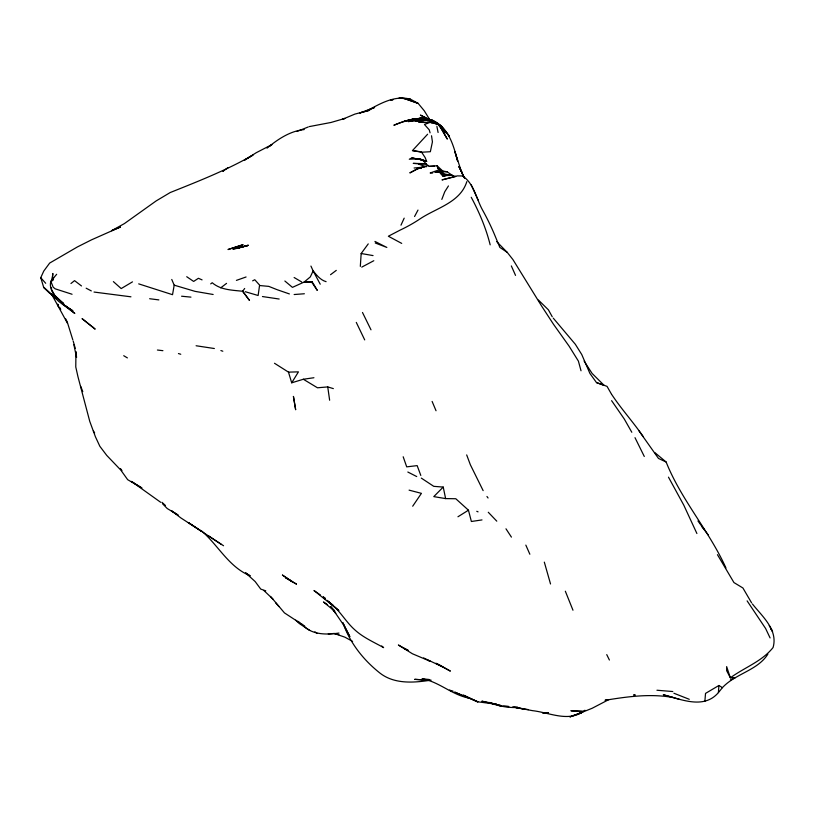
<?xml version="1.0" encoding="UTF-8"?>
<svg xmlns="http://www.w3.org/2000/svg" width="815" height="815" viewBox="0 0 815 815"><rect width="100%" height="100%" fill="white"/><g stroke="black" fill="none" stroke-linecap="round" stroke-linejoin="round"><path stroke-width="1.22" d="M75.938 351.998L75.775 366.974L77.955 376.693L89.762 421.386L95.457 436.86L99.848 446.294L106.745 455.412L120.875 470.173L127.66 479.678L141.912 488.002L131.409 481.39L160.687 502.305M360.322 266.383L361.167 253.516L368.248 243.889M679.435 699.321L663.288 694.747C681.177 699.372 703.824 709.651 718.402 692.607L718.911 685.486L722.426 687.636C735.344 673.608 757.695 670.45 767.883 654.099M704.863 701.369L705.525 693.402L718.911 685.486M245.234 291.709L258.131 295.499L259.598 285.107L254.769 279.728L252.66 280.849M52.119 280.533L52.853 273.473L52.017 280.391M53.23 280.126L53.546 277.681L51.895 281.063M171.761 279.464L174.196 285.169L172.525 294.694L138.693 283.865M56.663 274.288L50.825 281.246C48.35 290.975 56.877 298.392 63.723 303.638L53.912 294.633L51.987 290.344M466.812 181.643C460.383 202.426 436.748 207.825 420.479 218.593A78.984 37.806 -21.9 0 1 400.379 229.983L388.358 236.238L401.714 243.4M441.822 199.4L444.766 191.749L448.444 185.932M49.817 293.41L43.674 287.318L40.75 277.691L43.745 271.1L49.664 263.072L77.333 246.976L91.525 239.834L120.498 226.988L111.635 230.686L124.43 223.565L156.174 200.908L170.243 192.523C198.493 181.215 226.58 170.203 252.986 155.074L244.327 160.239L256.277 152.69L271.884 144.622L269.908 146.089M400.98 225.164L404.179 218.155M414.56 216.515L417.993 210.066M288.479 372.129L291.699 382.816L298.433 371.864L288.479 372.129L274.502 363.266M412.696 506.217L421.426 493.35L409.089 490.141M244.673 288.469L242.656 291.271C232.081 290.069 220.763 290.069 212.216 282.744L210.698 283.885M718.402 692.607L722.426 687.636M427.61 134.231L412.461 150.581L421.803 152.222L430.351 151.712L432.429 141.851L431.522 135.759M445.622 498.597L443.228 487.075L433.784 496.62L445.622 498.597L455.789 498.739L468.452 510.2L471.376 521.488L482.001 519.919M70.956 283.518L74.552 280.635L81.49 285.953M220.712 287.858L226.56 283.365M267.035 148.147C277.813 139.284 289.977 131.021 304.209 129.565M330.533 274.716L336.279 270.376M584.925 710.232C569.349 723.007 549.85 712.565 532.47 710.649L512.625 706.972M228.118 167.544L222.903 171.333L223.463 170.956M581.462 711.831L578.334 713.848L592.159 708.266L608.968 699.514M457.949 516.771L468.452 510.2M259.567 285.525L268.787 286.381L276.366 289.386M419.104 167.961L410.016 172.821L419.104 167.961L421.457 168.328M361.768 267.126L373.81 260.719M367.932 110.31C380.768 103.281 395.041 95.151 410.251 99.124L398.973 98.075L404.159 98.472L418.115 103.352L424.218 110.718L429.627 119.459M424.075 160.361L412.023 157.876L409.293 159.22L419.358 158.752L426.653 161.401L425.165 157.611L421.406 151.885L412.461 150.581M730.383 679.955L735.446 677.571L730.362 677.815L726.644 670.653L726.654 666.609L730.362 677.815C744.441 667.475 761.882 661.536 773.068 647.538C778.203 629.781 762.259 616.446 752.418 603.976M132.478 281.868L121.191 288.571L113.377 281.613M367.942 110.382L374.625 107.437L359.792 113L369.735 110.239L354.912 114.09L342.453 119.306L344.908 118.43L331.022 122.464L309.282 126.6M296.996 131.459L308.253 126.977M431.349 122.831L433.865 122.943L429.882 122.423L424.452 124.501L429.25 129.84L430.065 132.835M236.401 280.38L246.079 276.978M423.627 166.708L416.516 169.113L428.221 165.414M291.699 382.816L303.333 379.25L313.928 377.732M238.418 247.974L248.341 245.193L237.572 248.198M415.731 118.888L403.904 121.517L415.212 118.593L430.89 119.958C418.207 116.26 405.524 120.284 393.859 125.255C406.909 119.999 422.078 114.874 435.577 121.771C449.513 130.135 453.812 146.547 457.663 161.217L454.902 151.722L461.27 171.15M607.195 699.728L605.015 700.299C627.438 696.611 650.492 693.412 673.129 697.538M237.501 248.239L247.679 245.621L232.835 249.074L236.381 248.534M448.678 175.582L452.193 175.286L440.355 173.32L442.83 176.081L450.664 175.072L455.687 176.519L441.995 179.891L457.205 175.897L462.604 175.969C474.055 183.609 476.154 198.3 482.337 209.649A269.684 207.886 26.8 0 1 495.887 237.909L499.85 247.403L507.236 252.375L512.89 259.527L541.496 305.859L553.517 324.309L569.074 346.13L578.405 361.127L581.024 370.784M424.462 118.959L408.447 121.578L424.462 118.959L430.89 119.958M414.102 168.012L424.737 166.983M429.902 680.311L414.825 679.343L429.902 680.311C413.297 682.838 394.44 684.142 380.279 673.343C363.551 660.181 349.941 643.035 342.942 622.782L349.849 636.668L343.971 625.502L333.467 610.201L330.584 606.513L335.76 613.328L333.467 610.201L323.463 601.969L327.538 604.74M442.83 176.081L445.173 175.877M333.335 388.612L327.742 386.921L317.473 387.787L303.333 379.25M301.845 624.096C311.024 634.997 325.949 634.916 338.959 633.061M328.272 633.927L334.109 633.469L338.908 634.671M443.391 171.649L437.125 165.761L428.935 166.372L434.487 166.24M294.144 294.531L304.372 293.757M310.933 266.067L313.133 270.906L310.321 276.906L304.148 282.051L312.328 281.888L304.148 282.051L292.442 287.369L284.863 281.012M423.851 120.773L415.11 121.16C422.465 120.07 430.921 118.715 437.339 123.513L433.998 122.219M427.6 120.6L430.106 120.488L427.59 120.335M443.38 171.822L434.792 171.975L447.068 171.751L453.486 176.183M517.627 707.471C507.765 707.94 497.904 705.994 488.725 702.418L501.062 705.617L481.859 701.185L496.427 704.272L477.04 701.705L463.348 695.114L477.987 701.858L454.627 692.098L467.902 697.854C451.388 694.4 438.511 681.493 422.038 678.814L429.067 679.466M413.388 118.888L424.849 118.959M548.322 713.033L542.454 712.799L548.485 712.921M426.184 680.128L431.104 680.168M429.882 122.423L418.757 122.24L427.569 122.647M508.754 706.605L499.85 705.994M424.391 163.642L413.246 163.387L426.439 164.202L428.211 165.853M432.643 173.045L430.167 172.974L438.022 170.213L447.068 171.751M513.857 707.033L517.566 707.186M503.599 706.167L508.601 706.411M392.861 99.848L390.466 99.715L392.586 99.838M425.063 120.172L418.778 119.785L422.455 120.162M443.228 487.075L433.774 486.341L421.324 478.12M656.941 690.234L672.793 691.538M196.099 345.754L214.355 348.525M181.582 296.222L190.954 297.129M427.355 120.671L433.488 121.313L426.184 119.184L430.646 120.915M157.417 350.032L162.918 350.684M130.95 296.813L94.031 292.055M149.634 298.728L158.864 299.9M279.168 299.024L262.45 296.548M419.175 118.297L432.765 120.386L434.721 121.975M213.143 294.49L195.07 291.363L174.196 285.169M528.436 709.631L515.671 707.461L524.565 709.305M361.167 253.516L373.046 255.584M412.023 157.876L418.115 159.353M420.56 159.934L426.653 161.401M434.629 121.955L432.765 120.386L420.194 117.533L430.402 120.141M440.355 173.32L446.172 174.797M453.079 691.161L449.422 690.213L451.581 690.835M72.066 294.256L55.165 288.816L53.158 287.155L50.825 281.246M289.386 293.93L276.968 289.641M178.444 353.557L180.767 354.26M425.247 118.409L430.493 120.09M220.896 350.562L222.821 351.214M334.109 633.469L344.816 637.136L352.61 641.395M265.772 590.844L260.759 589.102L255.177 581.574L245.549 572.813L250.205 575.828C228.791 567.036 218.43 545.49 201.672 531.003M404.159 98.472L416.954 102.945M418.553 164.1L426.306 166.82M326.092 281.674C320.468 280.085 316.699 275.226 313.133 270.906L320.224 284.201M553.263 318.135L575.339 344.287L581.737 354.494L589.917 373.443L596.499 382.592L607.043 386.371L611.444 394.093M596.499 382.592L604.159 385.403L592.087 373.413L584.111 361.096M375.257 242.992L386.84 247.434L374.931 241.434M673.883 693.229L689.276 699.301M476.765 511.3L478.059 511.851M202.069 279.881L198.412 278.292L193.644 281.43L186.716 276.713M419.358 158.752L422.893 160.321L426.439 164.202M423.617 657.95L442.688 666.894M427.651 660.119L430.249 661.301L412.41 653.762L398.372 645.011L408.03 650.339M725.951 567.963C709.223 530.85 681.259 500.033 666.13 462.013L658.489 458.448L639.031 430.941M423.637 116.616L420.438 115.078L426.327 118.623L423.637 116.616L431.543 120.426M408.366 650.482L404.199 648.414L405.748 649.249M407.826 472.028L416.72 476.561M86.156 288.204L91.311 290.914M410.403 99.175L418.115 103.352M430.595 121.038L436.799 124.654M294.123 277.518L301.703 281.959M123.717 355.707L127.385 357.897M223.544 545.744L208.854 536.138M304.8 626.205L284.445 612.89L270.539 596.407M320.366 594.96L313.979 590.518L338.867 610.567L328.506 601.888C339.254 609.202 345.183 621.295 354.739 629.781C363.195 637.564 373.749 642.067 383.62 647.64L381.695 645.979M208.569 535.964L188.336 522.558L201.336 531.197M323.28 596.855L325.226 598.118M208.721 536.036L221.507 544.522M437.125 165.761L437.757 168.369L442.239 171.313M309.812 630.464L299.268 623.516L295.723 620.164M200.928 530.942L180.93 517.973L171.272 510.628L178.078 515.06L167.248 508.54L162.45 503.65M314.936 631.849L316.943 633.224M297.893 621.295L299.869 622.701M437.757 168.369L442.484 171.822M55.756 298.249L43.674 287.318L58.925 301.57L74.817 313.459L65.129 305.493M61.39 302.528L63.234 303.975M424.574 117.37L426.439 118.888M323.209 597.263L325.124 598.842L323.229 597.303M654.954 452.692L666.13 462.013M161.961 502.295L165.445 505.483M331.98 608.153L334.639 610.608M263.836 590.468L273.127 599.28M538.42 300.042L548.414 309.843L552.244 316.76M496.702 241.597L507.236 252.375M57.682 298.514L53.912 294.633L56.347 298.789L52.955 292.106M488.277 512.258L496.783 521.162M40.75 277.691L45.681 283.274M275.623 602.754L278.985 606.615M701.929 526.663L708.184 534.823M505.972 528.803L511.423 537.116M120.457 468.564L121.944 470.591M611.607 400.664L624.29 419.032L631.808 432.266M611.688 394.44C621.387 409.14 633.337 422.18 643.239 436.646M697.956 520.968L704.608 530.107M486.952 496.488L488.053 497.996M770.542 628.508L772.579 631.401L769.228 625.614M311.544 281.939L317.279 290.374L312.95 282.958M747.111 600.869L765.611 628.497L770.083 637.921M93.358 430.921L94.642 432.979M370.998 329.82L362.492 312.491M459.059 166.525L464.662 178.373M751.603 602.876L742.913 587.982L733.938 582.562L717.445 554.669M668.483 477.162L683.805 505.198L696.896 533.509M67.462 323.28L51.223 293.522M364.702 339.896L356.287 322.404M59.627 307.296L60.728 309.374M471.243 197.281C479.302 212.338 486.035 228.241 490.172 244.846M65.597 318.757L67.217 321.874L72.83 339.906M458.998 166.81L461.728 172.209L459.14 166.983M634.997 437.665L644.288 456.471M483.142 490.63L470.347 464.733L466.679 454.913M606.747 654.618L609.406 660.028M471.192 184.873L478.171 200.184M511.341 265.924L515.528 275.389M525.838 545.113L529.852 554.231M572.976 610.221L565.335 591.211M432.113 401.428L436.035 410.75M463.857 177.456L461.168 170.916L463.776 177.242M80.716 386.341L82.784 391.628M420.815 475.451L417.158 465.62L406.705 466.863L403.18 456.767M550.533 583.978L544.318 562.126M73.197 341.108L75.265 348.341M73.88 344.714L76.549 357.418L76.05 351.866M436.911 126.447L438.093 132.499M327.742 386.921L329.637 400.236M51.345 287.451L51.671 289.896M295.641 409.629L293.431 396.467L295.641 409.629M249.482 300.378L242.656 291.271L249.482 300.378M573.933 715.397L569.858 716.925L581.951 712.442L573.933 715.397M233.324 247.811L227.996 249.543L243.114 244.683L233.324 247.811M583.652 711.444L571.081 710.792L583.652 711.444M635.028 695.001L633.836 694.971L635.028 695.001M439.071 664.683L435.882 663.288L450.379 671.112L439.071 664.683M296.385 584.06L285.637 577.784L296.385 584.06M292.208 581.645L282.459 575.095L292.208 581.645M66.748 306.786L62.388 303.913L72.902 310.851L66.748 306.786M92.849 327.233L82.05 318.614L95.172 329.148L92.849 327.233M332.795 605.127L327.039 600.411L332.795 605.127M442.025 127.16L440.202 125.103L449.411 136.217L442.025 127.16M440.395 127.099L437.737 123.921L445.133 132.967L440.395 127.099L447.201 138.917L440.395 127.099M58.568 306.715L57.804 304.331L58.568 306.715"/></g></svg>
